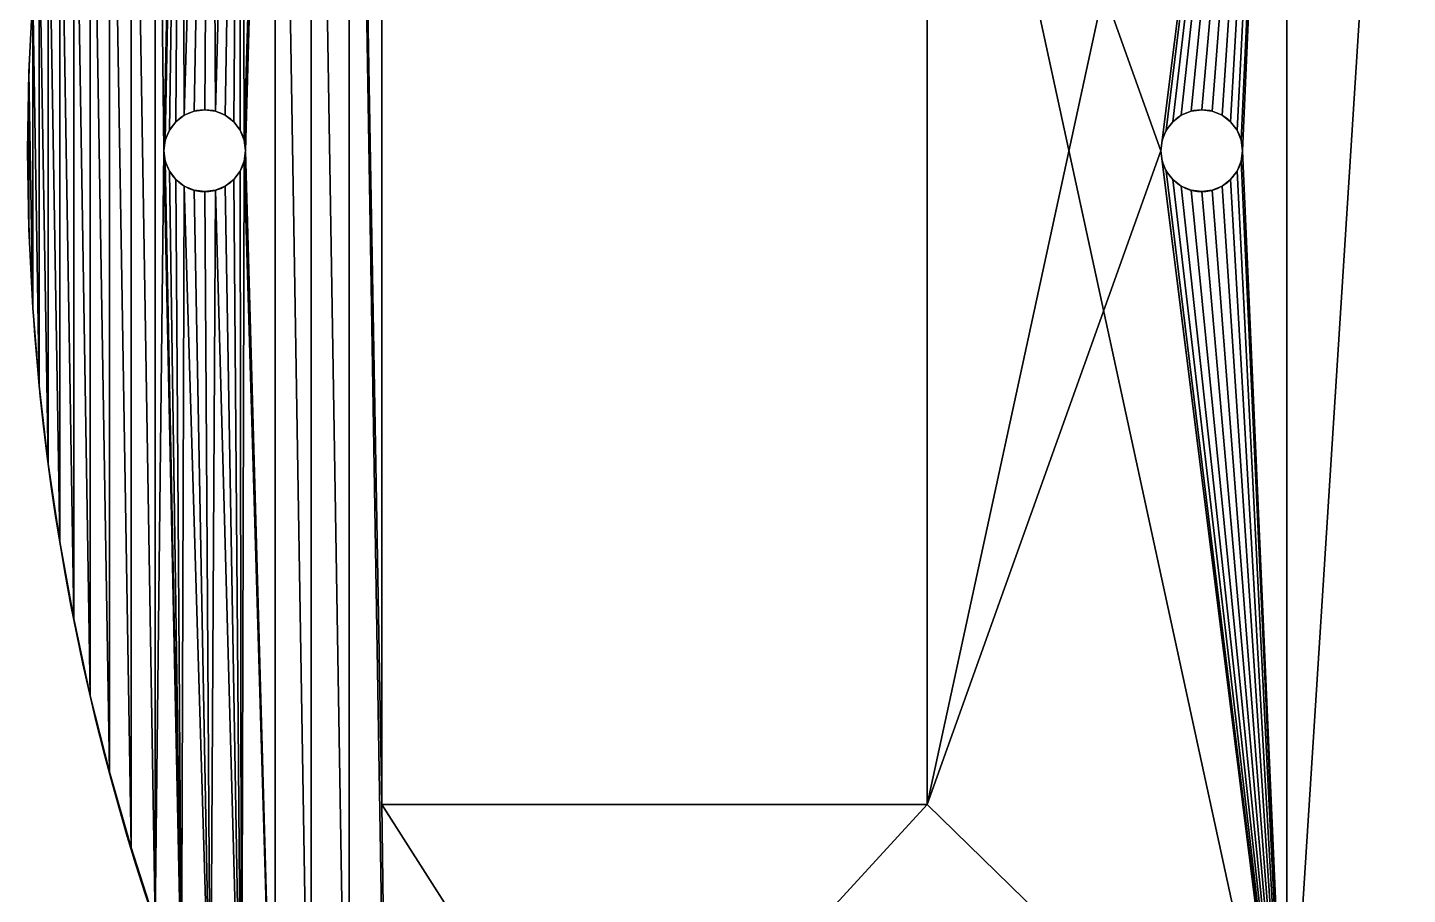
# Model space of a CAD drawing. Extents: x -88 to 88, y -88 to 88.
# Drawn here: x -88.1 to -37.5, y -27.3 to 4.5 of the extents above; entities that cross this region are included whole.
import ezdxf

# ---------------------------------------------------------------- set-up
doc = ezdxf.new("R2010")
doc.units = 0
doc.header["$MEASUREMENT"] = 0
doc.layers.get('0').update_dxf_attribs({"color": 13, "linetype": 'CONTINUOUS'})

# ---------------------------------------------------------------- blocks, each defined once
blk = doc.blocks.new('FUFO_S1')
for p, q in [((13, 70.1, 4), (13, 118.1, 4)), ((13, 70.1, 2), (13, 118.1, 2)), ((33, 118.1, 4), (33, 70.1, 4)), ((33, 118.1, 2), (33, 70.1, 2)), ((0.047, 96.983, 2), (0.047, 96.983, 4)), ((5.75, 95.399, 2), (5.75, 95.399, 4)), ((6.112, 95.549, 2), (6.112, 95.549, 4)), ((6.5, 95.6, 2), (6.5, 95.6, 4)), ((6.888, 95.549, 2), (6.888, 95.549, 4)), ((7.25, 95.399, 2), (7.25, 95.399, 4)), ((42.328, 95.399, 2), (42.328, 95.399, 4)), ((42.689, 95.549, 2), (42.689, 95.549, 4)), ((43.078, 95.6, 2), (43.078, 95.6, 4)), ((43.466, 95.549, 2), (43.466, 95.549, 4)), ((43.828, 95.399, 2), (43.828, 95.399, 4)), ((5.201, 94.85, 2), (5.201, 94.85, 4)), ((5.439, 95.161, 2), (5.439, 95.161, 4)), ((7.561, 95.161, 2), (7.561, 95.161, 4)), ((7.799, 94.85, 2), (7.799, 94.85, 4)), ((41.779, 94.85, 2), (41.779, 94.85, 4)), ((42.017, 95.161, 2), (42.017, 95.161, 4)), ((44.138, 95.161, 2), (44.138, 95.161, 4)), ((44.377, 94.85, 2), (44.377, 94.85, 4)), ((5.051, 94.488, 2), (5.051, 94.488, 4)), ((7.949, 94.488, 2), (7.949, 94.488, 4)), ((41.629, 94.488, 2), (41.629, 94.488, 4)), ((44.527, 94.488, 2), (44.527, 94.488, 4)), ((0, 94.1, 2), (0, 94.1, 4)), ((5, 94.1, 2), (5, 94.1, 4)), ((5.051, 93.712, 2), (5.051, 93.712, 4)), ((7.949, 93.712, 2), (7.949, 93.712, 4)), ((8, 94.1, 2), (8, 94.1, 4)), ((41.578, 94.1, 2), (41.578, 94.1, 4)), ((41.629, 93.712, 2), (41.629, 93.712, 4)), ((44.527, 93.712, 2), (44.527, 93.712, 4)), ((44.578, 94.1, 2), (44.578, 94.1, 4)), ((5.201, 93.35, 2), (5.201, 93.35, 4)), ((7.799, 93.35, 2), (7.799, 93.35, 4)), ((41.779, 93.35, 2), (41.779, 93.35, 4)), ((44.377, 93.35, 2), (44.377, 93.35, 4)), ((5.439, 93.039, 2), (5.439, 93.039, 4)), ((5.75, 92.801, 2), (5.75, 92.801, 4)), ((6.112, 92.651, 2), (6.112, 92.651, 4)), ((6.888, 92.651, 2), (6.888, 92.651, 4)), ((7.25, 92.801, 2), (7.25, 92.801, 4)), ((7.561, 93.039, 2), (7.561, 93.039, 4)), ((42.017, 93.039, 2), (42.017, 93.039, 4)), ((42.328, 92.801, 2), (42.328, 92.801, 4)), ((42.689, 92.651, 2), (42.689, 92.651, 4)), ((43.466, 92.651, 2), (43.466, 92.651, 4)), ((43.828, 92.801, 2), (43.828, 92.801, 4)), ((44.138, 93.039, 2), (44.138, 93.039, 4)), ((6.5, 92.6, 2), (6.5, 92.6, 4)), ((43.078, 92.6, 2), (43.078, 92.6, 4)), ((0.047, 91.217, 2), (0.047, 91.217, 4)), ((0.189, 88.338, 2), (0.189, 88.338, 4)), ((0.424, 85.465, 2), (0.424, 85.465, 4)), ((0.754, 82.601, 2), (0.754, 82.601, 4)), ((1.177, 79.749, 2), (1.177, 79.749, 4)), ((1.693, 76.913, 2), (1.693, 76.913, 4)), ((2.301, 74.095, 2), (2.301, 74.095, 4)), ((3.002, 71.298, 2), (3.002, 71.298, 4)), ((33, 70.1, 4), (13, 70.1, 4)), ((13, 70.1, 2), (13, 70.1, 4)), ((33, 70.1, 2), (13, 70.1, 2)), ((33, 70.1, 2), (33, 70.1, 4)), ((3.794, 68.526, 2), (3.794, 68.526, 4))]:
    blk.add_line(p, q)
at = {"extrusion": (0, 0, -1)}
for centre, radius in [((-88.1, 94.1, -4), 88.1), ((-88.1, 94.1, -2), 88.1), ((-6.5, 94.1, -4), 1.5), ((-6.5, 94.1, -2), 1.5), ((-43.078, 94.1, -4), 1.5), ((-43.078, 94.1, -2), 1.5)]:
    blk.add_circle(centre, radius, dxfattribs=at)
mesh = blk.add_polyface()
corners = [(51.741, 13.853, 2), (51.741, 174.347, 2), (51.778, 59.289, 2), (51.783, 129.035, 2), (51.806, 59.506, 2), (51.778, 59.336, 2), (51.921, 128.271, 2), (51.829, 59.677, 2), (51.842, 59.722, 2), (51.913, 59.879, 2), (51.979, 60.039, 2), (52.133, 127.942, 2), (52.003, 60.079, 2), (52.112, 60.213, 2), (52.217, 60.349, 2), (52.423, 127.679, 2), (52.251, 60.382, 2), (52.391, 60.483, 2), (52.528, 60.588, 2), (52.771, 127.499, 2), (52.569, 60.611, 2), (52.73, 60.672, 2), (52.889, 60.738, 2), (53.154, 127.416, 2), (52.935, 60.749, 2), (53.107, 60.766, 2), (53.278, 60.789, 2), (9.086, 55.134, 2), (9.086, 133.066, 2), (10.403, 52.57, 2), (46.205, 57.219, 2), (41.578, 94.1, 2), (41.629, 93.712, 2), (41.779, 93.35, 2), (42.017, 93.039, 2), (42.328, 92.801, 2), (42.689, 92.651, 2), (43.078, 92.6, 2), (43.466, 92.651, 2), (43.828, 92.801, 2), (44.138, 93.039, 2), (44.377, 93.35, 2), (44.527, 93.712, 2), (44.578, 94.1, 2), (51.209, 135.98, 2), (51.205, 52.221, 2), (3.794, 68.526, 2), (3.794, 119.674, 2), (4.675, 65.781, 2), (5.647, 63.067, 2), (5, 94.1, 2), (5.051, 93.712, 2), (5.201, 93.35, 2), (5.439, 93.039, 2), (5.75, 92.801, 2), (6.706, 60.386, 2), (6.112, 92.651, 2), (6.5, 92.6, 2), (6.888, 92.651, 2), (7.853, 57.741, 2), (7.25, 92.801, 2), (7.561, 93.039, 2), (7.799, 93.35, 2), (7.949, 93.712, 2), (8, 94.1, 2)]
mesh.append_faces([[corners[k] for k in face] for face in [(4, 6, 7), (7, 6, 8), (8, 6, 9), (9, 6, 10), (10, 11, 12), (12, 11, 13), (13, 11, 14), (14, 15, 16), (16, 15, 17), (17, 15, 18), (18, 19, 20), (20, 19, 21), (21, 19, 22), (22, 23, 24), (24, 23, 25), (25, 23, 26), (27, 28, 29), (30, 44, 45), (2, 3, 5), (46, 47, 48)]], dxfattribs={"vtx0": -1, "vtx1": -1})
mesh.append_faces([[corners[k] for k in face] for face in [(0, 1, 2)]], dxfattribs={"vtx0": -1, "vtx1": -1, "vtx2": -1})
mesh.append_faces([[corners[k] for k in face] for face in [(3, 4, 5), (30, 31, 32), (30, 32, 33), (30, 33, 34), (30, 34, 35), (30, 35, 36), (30, 36, 37), (30, 37, 38), (30, 38, 39), (30, 39, 40), (30, 40, 41), (30, 41, 42), (30, 42, 43), (49, 50, 51), (49, 51, 52), (49, 52, 53), (49, 53, 54), (55, 54, 56), (55, 56, 57), (55, 57, 58), (59, 58, 60), (59, 60, 61), (59, 61, 62), (59, 62, 63), (27, 63, 64)]], dxfattribs={"vtx0": -1, "vtx2": -1})
mesh = blk.add_polyface()
corners = [(51.741, 174.347, 4), (51.209, 160.98, 4), (51.741, 13.853, 4), (51.79, 128.894, 4), (51.783, 129.035, 4), (51.786, 128.753, 4), (5, 94.1, 4), (5.647, 125.133, 4), (4.675, 122.419, 4), (5.75, 95.399, 4), (6.706, 127.814, 4), (6.112, 95.549, 4), (6.5, 95.6, 4), (6.888, 95.549, 4), (7.853, 130.459, 4), (7.25, 95.399, 4), (7.561, 95.161, 4), (7.799, 94.85, 4), (7.949, 94.488, 4), (9.086, 133.066, 4), (8, 94.1, 4), (10.403, 52.57, 4), (10.403, 135.63, 4), (11.803, 50.05, 4), (11.803, 138.15, 4), (46.205, 130.979, 4), (46.205, 57.219, 4), (51.209, 135.98, 4), (13, 118.1, 4), (13, 70.1, 4), (21.205, 130.979, 4), (33, 118.1, 4), (41.578, 94.1, 4), (41.629, 94.488, 4), (41.779, 94.85, 4), (42.017, 95.161, 4), (42.328, 95.399, 4), (42.689, 95.549, 4), (43.078, 95.6, 4), (43.466, 95.549, 4), (43.828, 95.399, 4), (44.138, 95.161, 4), (44.377, 94.85, 4), (44.527, 94.488, 4), (44.578, 94.1, 4), (53.154, 127.416, 4), (53.278, 118.909, 4), (53.295, 127.423, 4), (51.842, 59.722, 4), (51.799, 128.699, 4), (51.802, 128.644, 4), (51.845, 128.51, 4), (52.003, 60.079, 4), (51.878, 128.372, 4), (53.044, 127.429, 4), (53.278, 69.289, 4), (53.1, 127.428, 4), (51.778, 59.336, 4), (51.796, 129.145, 4), (51.795, 129.089, 4)]
mesh.append_faces([[corners[k] for k in face] for face in [(58, 4, 59)]], dxfattribs={"vtx0": -1})
mesh.append_faces([[corners[k] for k in face] for face in [(7, 9, 10), (10, 13, 14), (14, 18, 19), (19, 21, 22), (22, 23, 24), (25, 26, 27), (28, 24, 29), (30, 31, 25), (45, 46, 47), (5, 48, 49), (49, 48, 50), (50, 48, 51), (51, 52, 53), (54, 55, 56), (56, 55, 45)]], dxfattribs={"vtx0": -1, "vtx1": -1})
mesh.append_faces([[corners[k] for k in face] for face in [(0, 1, 2), (25, 31, 32), (4, 48, 5), (4, 0, 57)]], dxfattribs={"vtx0": -1, "vtx1": -1, "vtx2": -1})
mesh.append_faces([[corners[k] for k in face] for face in [(6, 7, 8), (10, 9, 11), (10, 11, 12), (10, 12, 13), (14, 13, 15), (14, 15, 16), (14, 16, 17), (14, 17, 18), (19, 18, 20), (30, 28, 31), (25, 32, 33), (25, 33, 34), (25, 34, 35), (25, 35, 36), (25, 36, 37), (25, 37, 38), (25, 38, 39), (25, 39, 40), (25, 40, 41), (25, 41, 42), (25, 42, 43), (25, 43, 44)]], dxfattribs={"vtx0": -1, "vtx2": -1})
mesh.append_faces([[corners[k] for k in face] for face in [(3, 4, 5)]], dxfattribs={"vtx1": -1})
mesh = blk.add_polyface()
corners = [(51.741, 174.347, 4), (51.741, 13.853, 4), (51.778, 59.336, 4), (80.623, 91.625, 4), (61.814, 62.825, 4), (85.625, 86.626, 4), (85.624, 101.575, 4), (86.6, 94.1, 4), (51.209, 135.98, 4), (51.209, 160.98, 4), (41.578, 94.1, 4), (46.205, 57.219, 4), (41.629, 93.712, 4), (41.779, 93.35, 4), (42.017, 93.039, 4), (42.328, 92.801, 4), (42.689, 92.651, 4), (43.078, 92.6, 4), (43.466, 92.651, 4), (43.828, 92.801, 4), (44.138, 93.039, 4), (44.377, 93.35, 4), (44.527, 93.712, 4), (44.578, 94.1, 4), (46.205, 130.979, 4), (51.205, 52.221, 4), (53.278, 118.909, 4), (53.154, 127.416, 4), (53.278, 69.289, 4), (51.842, 59.722, 4), (51.783, 129.035, 4), (51.845, 128.51, 4), (52.003, 60.079, 4), (51.878, 128.372, 4), (51.904, 128.324, 4), (51.921, 128.271, 4), (51.997, 128.152, 4), (52.065, 128.028, 4), (52.251, 60.382, 4), (52.103, 127.988, 4), (52.133, 127.942, 4), (52.237, 127.847, 4), (52.335, 127.745, 4), (52.569, 60.611, 4), (52.382, 127.716, 4), (52.423, 127.679, 4), (52.548, 127.614, 4), (52.669, 127.54, 4), (52.935, 60.749, 4), (52.722, 127.525, 4), (52.771, 127.499, 4), (52.909, 127.469, 4), (53.044, 127.429, 4), (80.623, 96.574, 4)]
mesh.append_faces([[corners[k] for k in face] for face in [(8, 1, 9), (10, 11, 12), (12, 11, 13), (13, 11, 14), (14, 11, 15), (15, 11, 16), (16, 11, 17), (17, 11, 18), (18, 11, 19), (19, 11, 20), (20, 11, 21), (21, 11, 22), (22, 11, 23), (26, 27, 28), (29, 30, 2), (33, 32, 34), (34, 32, 35), (35, 32, 36), (36, 32, 37), (37, 38, 39), (39, 38, 40), (40, 38, 41), (41, 38, 42), (42, 43, 44), (44, 43, 45), (45, 43, 46), (46, 43, 47), (47, 48, 49), (49, 48, 50), (50, 48, 51), (51, 48, 52)]], dxfattribs={"vtx0": -1, "vtx1": -1})
mesh.append_faces([[corners[k] for k in face] for face in [(0, 1, 2), (3, 5, 6), (6, 5, 7), (23, 11, 24), (52, 48, 28)]], dxfattribs={"vtx0": -1, "vtx1": -1, "vtx2": -1})
mesh.append_faces([[corners[k] for k in face] for face in [(3, 4, 5), (8, 11, 25), (31, 29, 32), (37, 32, 38), (42, 38, 43), (47, 43, 48), (6, 53, 3)]], dxfattribs={"vtx0": -1, "vtx2": -1})
mesh = blk.add_polyface()
corners = [(51.209, 135.98, 2), (51.741, 174.347, 2), (51.741, 13.853, 2), (85.625, 86.626, 2), (80.623, 91.625, 2), (85.624, 101.575, 2), (86.6, 94.1, 2), (86.651, 94.488, 2), (86.801, 94.85, 2), (90.576, 101.575, 2), (87.039, 95.161, 2), (87.35, 95.399, 2), (87.712, 95.549, 2), (88.1, 95.6, 2), (88.488, 95.549, 2), (88.85, 95.399, 2), (89.161, 95.161, 2), (51.806, 59.506, 2), (51.783, 129.035, 2), (51.802, 128.644, 2), (51.921, 128.271, 2), (51.979, 60.039, 2), (52.133, 127.942, 2), (52.217, 60.349, 2), (52.423, 127.679, 2), (52.528, 60.588, 2), (52.771, 127.499, 2), (52.889, 60.738, 2), (53.154, 127.416, 2), (53.278, 60.789, 2), (53.278, 69.289, 2), (53.278, 118.909, 2), (53.545, 127.435, 2), (56.814, 120.374, 2), (42.328, 95.399, 2), (46.205, 130.979, 2), (42.689, 95.549, 2), (43.078, 95.6, 2), (43.466, 95.549, 2), (43.828, 95.399, 2), (44.138, 95.161, 2), (44.377, 94.85, 2), (44.527, 94.488, 2), (44.578, 94.1, 2), (46.205, 57.219, 2), (86.801, 93.35, 2), (90.575, 86.626, 2), (86.651, 93.712, 2), (87.039, 93.039, 2), (87.35, 92.801, 2), (87.712, 92.651, 2), (88.1, 92.6, 2), (88.488, 92.651, 2), (88.85, 92.801, 2), (89.161, 93.039, 2), (51.778, 59.289, 2), (61.818, 125.375, 2), (80.623, 96.574, 2)]
mesh.append_faces([[corners[k] for k in face] for face in [(6, 5, 7), (7, 5, 8), (8, 9, 10), (10, 9, 11), (11, 9, 12), (12, 9, 13), (13, 9, 14), (14, 9, 15), (15, 9, 16), (31, 32, 33), (34, 35, 36), (36, 35, 37), (37, 35, 38), (38, 35, 39), (39, 35, 40), (40, 35, 41), (41, 35, 42), (42, 35, 43), (3, 45, 46), (45, 3, 47), (47, 3, 6), (33, 56, 57), (57, 5, 4)]], dxfattribs={"vtx0": -1, "vtx1": -1})
mesh.append_faces([[corners[k] for k in face] for face in [(0, 1, 2), (3, 4, 5), (3, 5, 6), (29, 28, 30), (44, 43, 35), (1, 18, 55)]], dxfattribs={"vtx0": -1, "vtx1": -1, "vtx2": -1})
mesh.append_faces([[corners[k] for k in face] for face in [(8, 5, 9), (17, 18, 19), (17, 19, 20), (21, 20, 22), (23, 22, 24), (25, 24, 26), (27, 26, 28), (28, 31, 30), (44, 35, 0), (46, 45, 48), (46, 48, 49), (46, 49, 50), (46, 50, 51), (46, 51, 52), (46, 52, 53), (46, 53, 54), (57, 56, 5)]], dxfattribs={"vtx0": -1, "vtx2": -1})
mesh = blk.add_polyface()
corners = [(33, 118.1, 2), (46.205, 130.979, 2), (33, 70.1, 2), (41.578, 94.1, 2), (41.629, 94.488, 2), (41.779, 94.85, 2), (42.017, 95.161, 2), (42.328, 95.399, 2), (5.647, 125.133, 2), (5, 94.1, 2), (4.675, 122.419, 2), (5.051, 94.488, 2), (5.201, 94.85, 2), (5.439, 95.161, 2), (5.75, 95.399, 2), (6.706, 127.814, 2), (6.112, 95.549, 2), (6.5, 95.6, 2), (6.888, 95.549, 2), (7.853, 130.459, 2), (7.25, 95.399, 2), (7.561, 95.161, 2), (7.799, 94.85, 2), (7.949, 94.488, 2), (9.086, 133.066, 2), (8, 94.1, 2), (9.086, 55.134, 2), (10.403, 52.57, 2), (10.403, 135.63, 2), (11.803, 50.05, 2), (11.803, 138.15, 2), (13.285, 47.577, 2), (13, 70.1, 2), (13, 118.1, 2), (0.047, 96.983, 2), (0.047, 91.217, 2), (0, 94.1, 2), (0.189, 88.338, 2), (0.189, 99.862, 2), (0.424, 85.465, 2), (0.424, 102.735, 2), (0.754, 82.601, 2), (0.754, 105.599, 2), (1.177, 79.749, 2), (1.177, 108.451, 2), (1.693, 76.913, 2), (1.693, 111.287, 2), (2.301, 74.095, 2), (2.301, 114.105, 2), (3.002, 71.298, 2), (3.002, 116.902, 2), (3.794, 68.526, 2), (3.794, 119.674, 2), (4.675, 65.781, 2)]
mesh.append_faces([[corners[k] for k in face] for face in [(34, 35, 36)]], dxfattribs={"vtx0": -1})
mesh.append_faces([[corners[k] for k in face] for face in [(0, 1, 2), (3, 1, 4), (4, 1, 5), (5, 1, 6), (6, 1, 7), (8, 9, 10), (9, 8, 11), (11, 8, 12), (12, 8, 13), (13, 8, 14), (14, 15, 16), (16, 15, 17), (17, 15, 18), (18, 19, 20), (20, 19, 21), (21, 19, 22), (22, 19, 23), (23, 24, 25), (32, 30, 33), (35, 34, 37), (37, 38, 39), (39, 40, 41), (41, 42, 43), (43, 44, 45), (45, 46, 47), (47, 48, 49), (49, 50, 51)]], dxfattribs={"vtx0": -1, "vtx1": -1})
mesh.append_faces([[corners[k] for k in face] for face in [(2, 1, 3), (25, 24, 26), (31, 30, 32), (53, 10, 9)]], dxfattribs={"vtx0": -1, "vtx1": -1, "vtx2": -1})
mesh.append_faces([[corners[k] for k in face] for face in [(14, 8, 15), (18, 15, 19), (23, 19, 24), (27, 24, 28), (29, 28, 30), (37, 34, 38), (39, 38, 40), (41, 40, 42), (43, 42, 44), (45, 44, 46), (47, 46, 48), (49, 48, 50), (51, 50, 52), (53, 52, 10)]], dxfattribs={"vtx0": -1, "vtx2": -1})
mesh = blk.add_polyface()
corners = [(5.647, 125.133, 4), (5, 94.1, 4), (5.051, 94.488, 4), (5.201, 94.85, 4), (5.439, 95.161, 4), (5.75, 95.399, 4), (9.086, 133.066, 4), (8, 94.1, 4), (9.086, 55.134, 4), (10.403, 52.57, 4), (10.403, 135.63, 4), (11.803, 50.05, 4), (11.803, 138.15, 4), (13.285, 47.577, 4), (13, 70.1, 4), (33, 70.1, 4), (46.205, 57.219, 4), (33, 118.1, 4), (41.578, 94.1, 4), (0.047, 91.217, 4), (0.047, 96.983, 4), (0, 94.1, 4), (0.189, 88.338, 4), (0.189, 99.862, 4), (0.424, 85.465, 4), (0.424, 102.735, 4), (0.754, 82.601, 4), (0.754, 105.599, 4), (1.177, 79.749, 4), (1.177, 108.451, 4), (1.693, 76.913, 4), (1.693, 111.287, 4), (2.301, 74.095, 4), (2.301, 114.105, 4), (3.002, 71.298, 4), (3.002, 116.902, 4), (3.794, 68.526, 4), (3.794, 119.674, 4), (4.675, 65.781, 4), (4.675, 122.419, 4), (5.647, 63.067, 4), (5.051, 93.712, 4), (5.201, 93.35, 4), (5.439, 93.039, 4), (5.75, 92.801, 4), (6.706, 60.386, 4), (6.112, 92.651, 4), (6.5, 92.6, 4), (6.888, 92.651, 4), (7.853, 57.741, 4), (7.25, 92.801, 4), (7.561, 93.039, 4), (7.799, 93.35, 4), (7.949, 93.712, 4)]
mesh.append_faces([[corners[k] for k in face] for face in [(19, 20, 21)]], dxfattribs={"vtx0": -1})
mesh.append_faces([[corners[k] for k in face] for face in [(15, 16, 17), (20, 22, 23), (23, 24, 25), (25, 26, 27), (27, 28, 29), (29, 30, 31), (31, 32, 33), (33, 34, 35), (35, 36, 37), (37, 38, 39), (1, 40, 41), (41, 40, 42), (42, 40, 43), (43, 40, 44), (44, 45, 46), (46, 45, 47), (47, 45, 48), (48, 49, 50), (50, 49, 51), (51, 49, 52), (52, 49, 53), (53, 8, 7)]], dxfattribs={"vtx0": -1, "vtx1": -1})
mesh.append_faces([[corners[k] for k in face] for face in [(6, 7, 8), (12, 13, 14), (17, 16, 18), (39, 38, 1)]], dxfattribs={"vtx0": -1, "vtx1": -1, "vtx2": -1})
mesh.append_faces([[corners[k] for k in face] for face in [(0, 1, 2), (0, 2, 3), (0, 3, 4), (0, 4, 5), (6, 8, 9), (10, 9, 11), (12, 11, 13), (20, 19, 22), (23, 22, 24), (25, 24, 26), (27, 26, 28), (29, 28, 30), (31, 30, 32), (33, 32, 34), (35, 34, 36), (37, 36, 38)]], dxfattribs={"vtx0": -1, "vtx2": -1})
mesh = blk.add_polyface()
corners = [(51.741, 13.853, 2), (51.778, 59.289, 2), (54.386, 12.706, 2), (51.8, 59.118, 2), (51.817, 58.946, 2), (51.829, 58.901, 2), (51.895, 58.741, 2), (51.956, 58.58, 2), (51.979, 58.539, 2), (52.084, 58.402, 2), (52.184, 58.262, 2), (52.217, 58.228, 2), (52.354, 58.123, 2), (52.487, 58.014, 2), (52.528, 57.99, 2), (10.403, 52.57, 2), (10.403, 135.63, 2), (11.803, 50.05, 2), (11.803, 138.15, 2), (13.285, 47.577, 2), (13, 70.1, 2), (21.205, 57.219, 2), (33, 70.1, 2), (14.848, 45.154, 2), (19.741, 53.683, 2), (16.488, 42.784, 2), (18.206, 40.468, 2), (46.205, 57.219, 2), (41.578, 94.1, 2), (51.205, 52.221, 2), (51.209, 135.98, 2), (51.205, 27.221, 2), (19.998, 38.21, 2), (47.669, 25.756, 2), (21.863, 36.012, 2), (23.799, 33.876, 2), (25.804, 31.804, 2), (27.876, 29.799, 2), (30.012, 27.863, 2), (32.21, 25.998, 2), (34.468, 24.206, 2), (36.784, 22.488, 2), (39.154, 20.848, 2), (41.577, 19.285, 2), (44.05, 17.803, 2), (46.57, 16.403, 2), (49.134, 15.086, 2), (4.675, 65.781, 2), (5, 94.1, 2), (5.647, 63.067, 2), (5.75, 92.801, 2), (6.706, 60.386, 2), (6.888, 92.651, 2), (7.853, 57.741, 2), (7.949, 93.712, 2), (9.086, 55.134, 2)]
mesh.append_faces([[corners[k] for k in face] for face in [(0, 1, 2), (15, 16, 17), (17, 18, 19), (19, 21, 23), (23, 24, 25), (25, 24, 26), (21, 22, 27), (29, 30, 31), (32, 33, 34), (34, 33, 35), (35, 33, 36), (36, 33, 37), (37, 33, 38), (38, 33, 39), (39, 33, 40), (40, 33, 41), (41, 33, 42), (42, 33, 43), (43, 33, 44), (44, 33, 45), (45, 33, 46), (46, 31, 0), (47, 48, 49), (49, 50, 51), (51, 52, 53), (53, 54, 55)]], dxfattribs={"vtx0": -1, "vtx1": -1})
mesh.append_faces([[corners[k] for k in face] for face in [(19, 20, 21), (27, 22, 28), (0, 31, 30)]], dxfattribs={"vtx0": -1, "vtx1": -1, "vtx2": -1})
mesh.append_faces([[corners[k] for k in face] for face in [(2, 1, 3), (2, 3, 4), (2, 4, 5), (2, 5, 6), (2, 6, 7), (2, 7, 8), (2, 8, 9), (2, 9, 10), (2, 10, 11), (2, 11, 12), (2, 12, 13), (2, 13, 14), (21, 20, 22), (23, 21, 24), (24, 32, 26), (32, 24, 33), (46, 33, 31)]], dxfattribs={"vtx0": -1, "vtx2": -1})
mesh = blk.add_polyface()
corners = [(51.778, 59.336, 4), (51.741, 13.853, 4), (54.386, 12.706, 4), (51.817, 58.946, 4), (51.956, 58.58, 4), (52.184, 58.262, 4), (52.487, 58.014, 4), (52.844, 57.853, 4), (53.231, 57.79, 4), (53.62, 57.829, 4), (53.987, 57.967, 4), (54.305, 58.196, 4), (54.553, 58.499, 4), (19.998, 38.21, 4), (19.741, 53.683, 4), (18.206, 40.468, 4), (47.669, 25.756, 4), (21.863, 36.012, 4), (23.799, 33.876, 4), (25.804, 31.804, 4), (27.876, 29.799, 4), (30.012, 27.863, 4), (32.21, 25.998, 4), (34.468, 24.206, 4), (36.784, 22.488, 4), (39.154, 20.848, 4), (41.577, 19.285, 4), (44.05, 17.803, 4), (46.57, 16.403, 4), (49.134, 15.086, 4), (51.205, 27.221, 4), (51.205, 52.221, 4), (51.209, 135.98, 4), (13, 70.1, 4), (13.285, 47.577, 4), (21.205, 57.219, 4), (33, 70.1, 4), (14.848, 45.154, 4), (16.488, 42.784, 4), (46.205, 57.219, 4), (53.278, 69.289, 4), (52.935, 60.749, 4), (53.324, 60.788, 4), (56.814, 67.824, 4), (5, 94.1, 4), (4.675, 65.781, 4), (5.647, 63.067, 4), (5.75, 92.801, 4), (6.706, 60.386, 4), (6.888, 92.651, 4), (7.853, 57.741, 4), (7.949, 93.712, 4), (9.086, 55.134, 4)]
mesh.append_faces([[corners[k] for k in face] for face in [(0, 2, 3), (3, 2, 4), (4, 2, 5), (5, 2, 6), (6, 2, 7), (7, 2, 8), (8, 2, 9), (9, 2, 10), (10, 2, 11), (11, 2, 12), (13, 14, 15), (14, 13, 16), (16, 29, 30), (30, 1, 31), (33, 35, 36), (35, 37, 14), (40, 42, 43)]], dxfattribs={"vtx0": -1, "vtx1": -1})
mesh.append_faces([[corners[k] for k in face] for face in [(31, 1, 32), (33, 34, 35)]], dxfattribs={"vtx0": -1, "vtx1": -1, "vtx2": -1})
mesh.append_faces([[corners[k] for k in face] for face in [(0, 1, 2), (16, 13, 17), (16, 17, 18), (16, 18, 19), (16, 19, 20), (16, 20, 21), (16, 21, 22), (16, 22, 23), (16, 23, 24), (16, 24, 25), (16, 25, 26), (16, 26, 27), (16, 27, 28), (16, 28, 29), (30, 29, 1), (35, 34, 37), (14, 37, 38), (14, 38, 15), (36, 35, 39), (40, 41, 42), (44, 45, 46), (47, 46, 48), (49, 48, 50), (51, 50, 52)]], dxfattribs={"vtx0": -1, "vtx2": -1})
mesh = blk.add_polyface()
corners = [(13, 118.1, 2), (13, 70.1, 4), (13, 70.1, 2), (13, 118.1, 4)]
mesh.append_faces([[corners[k] for k in face] for face in [(0, 1, 2), (1, 0, 3)]], dxfattribs={"vtx0": -1})
mesh = blk.add_polyface()
corners = [(33, 118.1, 4), (33, 70.1, 2), (33, 70.1, 4), (33, 118.1, 2)]
mesh.append_faces([[corners[k] for k in face] for face in [(0, 1, 2), (1, 0, 3)]], dxfattribs={"vtx0": -1})
mesh = blk.add_polyface()
corners = [(0.189, 99.862, 4), (0.047, 96.983, 2), (0.047, 96.983, 4), (0.189, 99.862, 2)]
mesh.append_faces([[corners[k] for k in face] for face in [(0, 1, 2), (1, 0, 3)]], dxfattribs={"vtx0": -1})
mesh = blk.add_polyface()
corners = [(0.047, 96.983, 4), (0, 94.1, 2), (0, 94.1, 4), (0.047, 96.983, 2)]
mesh.append_faces([[corners[k] for k in face] for face in [(0, 1, 2), (1, 0, 3)]], dxfattribs={"vtx0": -1})
mesh = blk.add_polyface()
corners = [(5.75, 95.399, 4), (5.439, 95.161, 2), (5.75, 95.399, 2), (5.439, 95.161, 4)]
mesh.append_faces([[corners[k] for k in face] for face in [(0, 1, 2), (1, 0, 3)]], dxfattribs={"vtx0": -1})
mesh = blk.add_polyface()
corners = [(6.112, 95.549, 4), (5.75, 95.399, 2), (6.112, 95.549, 2), (5.75, 95.399, 4)]
mesh.append_faces([[corners[k] for k in face] for face in [(0, 1, 2), (1, 0, 3)]], dxfattribs={"vtx0": -1})
mesh = blk.add_polyface()
corners = [(6.5, 95.6, 4), (6.112, 95.549, 2), (6.5, 95.6, 2), (6.112, 95.549, 4)]
mesh.append_faces([[corners[k] for k in face] for face in [(0, 1, 2), (1, 0, 3)]], dxfattribs={"vtx0": -1})
mesh = blk.add_polyface()
corners = [(6.888, 95.549, 4), (6.5, 95.6, 2), (6.888, 95.549, 2), (6.5, 95.6, 4)]
mesh.append_faces([[corners[k] for k in face] for face in [(0, 1, 2), (1, 0, 3)]], dxfattribs={"vtx0": -1})
mesh = blk.add_polyface()
corners = [(7.25, 95.399, 4), (6.888, 95.549, 2), (7.25, 95.399, 2), (6.888, 95.549, 4)]
mesh.append_faces([[corners[k] for k in face] for face in [(0, 1, 2), (1, 0, 3)]], dxfattribs={"vtx0": -1})
mesh = blk.add_polyface()
corners = [(7.561, 95.161, 4), (7.25, 95.399, 2), (7.561, 95.161, 2), (7.25, 95.399, 4)]
mesh.append_faces([[corners[k] for k in face] for face in [(0, 1, 2), (1, 0, 3)]], dxfattribs={"vtx0": -1})
mesh = blk.add_polyface()
corners = [(42.328, 95.399, 4), (42.017, 95.161, 2), (42.328, 95.399, 2), (42.017, 95.161, 4)]
mesh.append_faces([[corners[k] for k in face] for face in [(0, 1, 2), (1, 0, 3)]], dxfattribs={"vtx0": -1})
mesh = blk.add_polyface()
corners = [(42.689, 95.549, 4), (42.328, 95.399, 2), (42.689, 95.549, 2), (42.328, 95.399, 4)]
mesh.append_faces([[corners[k] for k in face] for face in [(0, 1, 2), (1, 0, 3)]], dxfattribs={"vtx0": -1})
mesh = blk.add_polyface()
corners = [(43.078, 95.6, 4), (42.689, 95.549, 2), (43.078, 95.6, 2), (42.689, 95.549, 4)]
mesh.append_faces([[corners[k] for k in face] for face in [(0, 1, 2), (1, 0, 3)]], dxfattribs={"vtx0": -1})
mesh = blk.add_polyface()
corners = [(43.466, 95.549, 4), (43.078, 95.6, 2), (43.466, 95.549, 2), (43.078, 95.6, 4)]
mesh.append_faces([[corners[k] for k in face] for face in [(0, 1, 2), (1, 0, 3)]], dxfattribs={"vtx0": -1})
mesh = blk.add_polyface()
corners = [(43.828, 95.399, 4), (43.466, 95.549, 2), (43.828, 95.399, 2), (43.466, 95.549, 4)]
mesh.append_faces([[corners[k] for k in face] for face in [(0, 1, 2), (1, 0, 3)]], dxfattribs={"vtx0": -1})
mesh = blk.add_polyface()
corners = [(44.138, 95.161, 4), (43.828, 95.399, 2), (44.138, 95.161, 2), (43.828, 95.399, 4)]
mesh.append_faces([[corners[k] for k in face] for face in [(0, 1, 2), (1, 0, 3)]], dxfattribs={"vtx0": -1})
mesh = blk.add_polyface()
corners = [(5.201, 94.85, 2), (5.051, 94.488, 4), (5.051, 94.488, 2), (5.201, 94.85, 4)]
mesh.append_faces([[corners[k] for k in face] for face in [(0, 1, 2), (1, 0, 3)]], dxfattribs={"vtx0": -1})
mesh = blk.add_polyface()
corners = [(5.439, 95.161, 2), (5.201, 94.85, 4), (5.201, 94.85, 2), (5.439, 95.161, 4)]
mesh.append_faces([[corners[k] for k in face] for face in [(0, 1, 2), (1, 0, 3)]], dxfattribs={"vtx0": -1})
mesh = blk.add_polyface()
corners = [(7.561, 95.161, 4), (7.799, 94.85, 2), (7.799, 94.85, 4), (7.561, 95.161, 2)]
mesh.append_faces([[corners[k] for k in face] for face in [(0, 1, 2), (1, 0, 3)]], dxfattribs={"vtx0": -1})
mesh = blk.add_polyface()
corners = [(7.799, 94.85, 4), (7.949, 94.488, 2), (7.949, 94.488, 4), (7.799, 94.85, 2)]
mesh.append_faces([[corners[k] for k in face] for face in [(0, 1, 2), (1, 0, 3)]], dxfattribs={"vtx0": -1})
mesh = blk.add_polyface()
corners = [(41.779, 94.85, 2), (41.629, 94.488, 4), (41.629, 94.488, 2), (41.779, 94.85, 4)]
mesh.append_faces([[corners[k] for k in face] for face in [(0, 1, 2), (1, 0, 3)]], dxfattribs={"vtx0": -1})
mesh = blk.add_polyface()
corners = [(42.017, 95.161, 2), (41.779, 94.85, 4), (41.779, 94.85, 2), (42.017, 95.161, 4)]
mesh.append_faces([[corners[k] for k in face] for face in [(0, 1, 2), (1, 0, 3)]], dxfattribs={"vtx0": -1})
mesh = blk.add_polyface()
corners = [(44.138, 95.161, 4), (44.377, 94.85, 2), (44.377, 94.85, 4), (44.138, 95.161, 2)]
mesh.append_faces([[corners[k] for k in face] for face in [(0, 1, 2), (1, 0, 3)]], dxfattribs={"vtx0": -1})
mesh = blk.add_polyface()
corners = [(44.377, 94.85, 4), (44.527, 94.488, 2), (44.527, 94.488, 4), (44.377, 94.85, 2)]
mesh.append_faces([[corners[k] for k in face] for face in [(0, 1, 2), (1, 0, 3)]], dxfattribs={"vtx0": -1})
mesh = blk.add_polyface()
corners = [(5.051, 94.488, 2), (5, 94.1, 4), (5, 94.1, 2), (5.051, 94.488, 4)]
mesh.append_faces([[corners[k] for k in face] for face in [(0, 1, 2), (1, 0, 3)]], dxfattribs={"vtx0": -1})
mesh = blk.add_polyface()
corners = [(7.949, 94.488, 4), (8, 94.1, 2), (8, 94.1, 4), (7.949, 94.488, 2)]
mesh.append_faces([[corners[k] for k in face] for face in [(0, 1, 2), (1, 0, 3)]], dxfattribs={"vtx0": -1})
mesh = blk.add_polyface()
corners = [(41.629, 94.488, 2), (41.578, 94.1, 4), (41.578, 94.1, 2), (41.629, 94.488, 4)]
mesh.append_faces([[corners[k] for k in face] for face in [(0, 1, 2), (1, 0, 3)]], dxfattribs={"vtx0": -1})
mesh = blk.add_polyface()
corners = [(44.527, 94.488, 4), (44.578, 94.1, 2), (44.578, 94.1, 4), (44.527, 94.488, 2)]
mesh.append_faces([[corners[k] for k in face] for face in [(0, 1, 2), (1, 0, 3)]], dxfattribs={"vtx0": -1})
mesh = blk.add_polyface()
corners = [(0, 94.1, 4), (0.047, 91.217, 2), (0.047, 91.217, 4), (0, 94.1, 2)]
mesh.append_faces([[corners[k] for k in face] for face in [(0, 1, 2), (1, 0, 3)]], dxfattribs={"vtx0": -1})
mesh = blk.add_polyface()
corners = [(5, 94.1, 2), (5.051, 93.712, 4), (5.051, 93.712, 2), (5, 94.1, 4)]
mesh.append_faces([[corners[k] for k in face] for face in [(0, 1, 2), (1, 0, 3)]], dxfattribs={"vtx0": -1})
mesh = blk.add_polyface()
corners = [(5.051, 93.712, 2), (5.201, 93.35, 4), (5.201, 93.35, 2), (5.051, 93.712, 4)]
mesh.append_faces([[corners[k] for k in face] for face in [(0, 1, 2), (1, 0, 3)]], dxfattribs={"vtx0": -1})
mesh = blk.add_polyface()
corners = [(7.949, 93.712, 4), (7.799, 93.35, 2), (7.799, 93.35, 4), (7.949, 93.712, 2)]
mesh.append_faces([[corners[k] for k in face] for face in [(0, 1, 2), (1, 0, 3)]], dxfattribs={"vtx0": -1})
mesh = blk.add_polyface()
corners = [(8, 94.1, 4), (7.949, 93.712, 2), (7.949, 93.712, 4), (8, 94.1, 2)]
mesh.append_faces([[corners[k] for k in face] for face in [(0, 1, 2), (1, 0, 3)]], dxfattribs={"vtx0": -1})
mesh = blk.add_polyface()
corners = [(41.578, 94.1, 2), (41.629, 93.712, 4), (41.629, 93.712, 2), (41.578, 94.1, 4)]
mesh.append_faces([[corners[k] for k in face] for face in [(0, 1, 2), (1, 0, 3)]], dxfattribs={"vtx0": -1})
mesh = blk.add_polyface()
corners = [(41.629, 93.712, 2), (41.779, 93.35, 4), (41.779, 93.35, 2), (41.629, 93.712, 4)]
mesh.append_faces([[corners[k] for k in face] for face in [(0, 1, 2), (1, 0, 3)]], dxfattribs={"vtx0": -1})
mesh = blk.add_polyface()
corners = [(44.527, 93.712, 4), (44.377, 93.35, 2), (44.377, 93.35, 4), (44.527, 93.712, 2)]
mesh.append_faces([[corners[k] for k in face] for face in [(0, 1, 2), (1, 0, 3)]], dxfattribs={"vtx0": -1})
mesh = blk.add_polyface()
corners = [(44.578, 94.1, 4), (44.527, 93.712, 2), (44.527, 93.712, 4), (44.578, 94.1, 2)]
mesh.append_faces([[corners[k] for k in face] for face in [(0, 1, 2), (1, 0, 3)]], dxfattribs={"vtx0": -1})
mesh = blk.add_polyface()
corners = [(5.201, 93.35, 2), (5.439, 93.039, 4), (5.439, 93.039, 2), (5.201, 93.35, 4)]
mesh.append_faces([[corners[k] for k in face] for face in [(0, 1, 2), (1, 0, 3)]], dxfattribs={"vtx0": -1})
mesh = blk.add_polyface()
corners = [(7.799, 93.35, 4), (7.561, 93.039, 2), (7.561, 93.039, 4), (7.799, 93.35, 2)]
mesh.append_faces([[corners[k] for k in face] for face in [(0, 1, 2), (1, 0, 3)]], dxfattribs={"vtx0": -1})
mesh = blk.add_polyface()
corners = [(41.779, 93.35, 2), (42.017, 93.039, 4), (42.017, 93.039, 2), (41.779, 93.35, 4)]
mesh.append_faces([[corners[k] for k in face] for face in [(0, 1, 2), (1, 0, 3)]], dxfattribs={"vtx0": -1})
mesh = blk.add_polyface()
corners = [(44.377, 93.35, 4), (44.138, 93.039, 2), (44.138, 93.039, 4), (44.377, 93.35, 2)]
mesh.append_faces([[corners[k] for k in face] for face in [(0, 1, 2), (1, 0, 3)]], dxfattribs={"vtx0": -1})
mesh = blk.add_polyface()
corners = [(5.439, 93.039, 4), (5.75, 92.801, 2), (5.439, 93.039, 2), (5.75, 92.801, 4)]
mesh.append_faces([[corners[k] for k in face] for face in [(0, 1, 2), (1, 0, 3)]], dxfattribs={"vtx0": -1})
mesh = blk.add_polyface()
corners = [(5.75, 92.801, 4), (6.112, 92.651, 2), (5.75, 92.801, 2), (6.112, 92.651, 4)]
mesh.append_faces([[corners[k] for k in face] for face in [(0, 1, 2), (1, 0, 3)]], dxfattribs={"vtx0": -1})
mesh = blk.add_polyface()
corners = [(6.112, 92.651, 4), (6.5, 92.6, 2), (6.112, 92.651, 2), (6.5, 92.6, 4)]
mesh.append_faces([[corners[k] for k in face] for face in [(0, 1, 2), (1, 0, 3)]], dxfattribs={"vtx0": -1})
mesh = blk.add_polyface()
corners = [(6.5, 92.6, 4), (6.888, 92.651, 2), (6.5, 92.6, 2), (6.888, 92.651, 4)]
mesh.append_faces([[corners[k] for k in face] for face in [(0, 1, 2), (1, 0, 3)]], dxfattribs={"vtx0": -1})
mesh = blk.add_polyface()
corners = [(6.888, 92.651, 4), (7.25, 92.801, 2), (6.888, 92.651, 2), (7.25, 92.801, 4)]
mesh.append_faces([[corners[k] for k in face] for face in [(0, 1, 2), (1, 0, 3)]], dxfattribs={"vtx0": -1})
mesh = blk.add_polyface()
corners = [(7.25, 92.801, 4), (7.561, 93.039, 2), (7.25, 92.801, 2), (7.561, 93.039, 4)]
mesh.append_faces([[corners[k] for k in face] for face in [(0, 1, 2), (1, 0, 3)]], dxfattribs={"vtx0": -1})
mesh = blk.add_polyface()
corners = [(42.017, 93.039, 4), (42.328, 92.801, 2), (42.017, 93.039, 2), (42.328, 92.801, 4)]
mesh.append_faces([[corners[k] for k in face] for face in [(0, 1, 2), (1, 0, 3)]], dxfattribs={"vtx0": -1})
mesh = blk.add_polyface()
corners = [(42.328, 92.801, 4), (42.689, 92.651, 2), (42.328, 92.801, 2), (42.689, 92.651, 4)]
mesh.append_faces([[corners[k] for k in face] for face in [(0, 1, 2), (1, 0, 3)]], dxfattribs={"vtx0": -1})
mesh = blk.add_polyface()
corners = [(42.689, 92.651, 4), (43.078, 92.6, 2), (42.689, 92.651, 2), (43.078, 92.6, 4)]
mesh.append_faces([[corners[k] for k in face] for face in [(0, 1, 2), (1, 0, 3)]], dxfattribs={"vtx0": -1})
mesh = blk.add_polyface()
corners = [(43.078, 92.6, 4), (43.466, 92.651, 2), (43.078, 92.6, 2), (43.466, 92.651, 4)]
mesh.append_faces([[corners[k] for k in face] for face in [(0, 1, 2), (1, 0, 3)]], dxfattribs={"vtx0": -1})
mesh = blk.add_polyface()
corners = [(43.466, 92.651, 4), (43.828, 92.801, 2), (43.466, 92.651, 2), (43.828, 92.801, 4)]
mesh.append_faces([[corners[k] for k in face] for face in [(0, 1, 2), (1, 0, 3)]], dxfattribs={"vtx0": -1})
mesh = blk.add_polyface()
corners = [(43.828, 92.801, 4), (44.138, 93.039, 2), (43.828, 92.801, 2), (44.138, 93.039, 4)]
mesh.append_faces([[corners[k] for k in face] for face in [(0, 1, 2), (1, 0, 3)]], dxfattribs={"vtx0": -1})
mesh = blk.add_polyface()
corners = [(0.047, 91.217, 4), (0.189, 88.338, 2), (0.189, 88.338, 4), (0.047, 91.217, 2)]
mesh.append_faces([[corners[k] for k in face] for face in [(0, 1, 2), (1, 0, 3)]], dxfattribs={"vtx0": -1})
mesh = blk.add_polyface()
corners = [(0.189, 88.338, 4), (0.424, 85.465, 2), (0.424, 85.465, 4), (0.189, 88.338, 2)]
mesh.append_faces([[corners[k] for k in face] for face in [(0, 1, 2), (1, 0, 3)]], dxfattribs={"vtx0": -1})
mesh = blk.add_polyface()
corners = [(0.424, 85.465, 4), (0.754, 82.601, 2), (0.754, 82.601, 4), (0.424, 85.465, 2)]
mesh.append_faces([[corners[k] for k in face] for face in [(0, 1, 2), (1, 0, 3)]], dxfattribs={"vtx0": -1})
mesh = blk.add_polyface()
corners = [(0.754, 82.601, 4), (1.177, 79.749, 2), (1.177, 79.749, 4), (0.754, 82.601, 2)]
mesh.append_faces([[corners[k] for k in face] for face in [(0, 1, 2), (1, 0, 3)]], dxfattribs={"vtx0": -1})
mesh = blk.add_polyface()
corners = [(1.177, 79.749, 4), (1.693, 76.913, 2), (1.693, 76.913, 4), (1.177, 79.749, 2)]
mesh.append_faces([[corners[k] for k in face] for face in [(0, 1, 2), (1, 0, 3)]], dxfattribs={"vtx0": -1})
mesh = blk.add_polyface()
corners = [(1.693, 76.913, 4), (2.301, 74.095, 2), (2.301, 74.095, 4), (1.693, 76.913, 2)]
mesh.append_faces([[corners[k] for k in face] for face in [(0, 1, 2), (1, 0, 3)]], dxfattribs={"vtx0": -1})
mesh = blk.add_polyface()
corners = [(2.301, 74.095, 4), (3.002, 71.298, 2), (3.002, 71.298, 4), (2.301, 74.095, 2)]
mesh.append_faces([[corners[k] for k in face] for face in [(0, 1, 2), (1, 0, 3)]], dxfattribs={"vtx0": -1})
mesh = blk.add_polyface()
corners = [(3.002, 71.298, 4), (3.794, 68.526, 2), (3.794, 68.526, 4), (3.002, 71.298, 2)]
mesh.append_faces([[corners[k] for k in face] for face in [(0, 1, 2), (1, 0, 3)]], dxfattribs={"vtx0": -1})
mesh = blk.add_polyface()
corners = [(13, 70.1, 4), (33, 70.1, 2), (13, 70.1, 2), (33, 70.1, 4)]
mesh.append_faces([[corners[k] for k in face] for face in [(0, 1, 2), (1, 0, 3)]], dxfattribs={"vtx0": -1})
mesh = blk.add_polyface()
corners = [(3.794, 68.526, 4), (4.675, 65.781, 2), (4.675, 65.781, 4), (3.794, 68.526, 2)]
mesh.append_faces([[corners[k] for k in face] for face in [(0, 1, 2), (1, 0, 3)]], dxfattribs={"vtx0": -1})

msp = doc.modelspace()

# ---------------------------------------------------------------- block references
msp.add_blockref('FUFO_S1', (-88.1, -94.1, -2))

doc.saveas('drawing.dxf')
